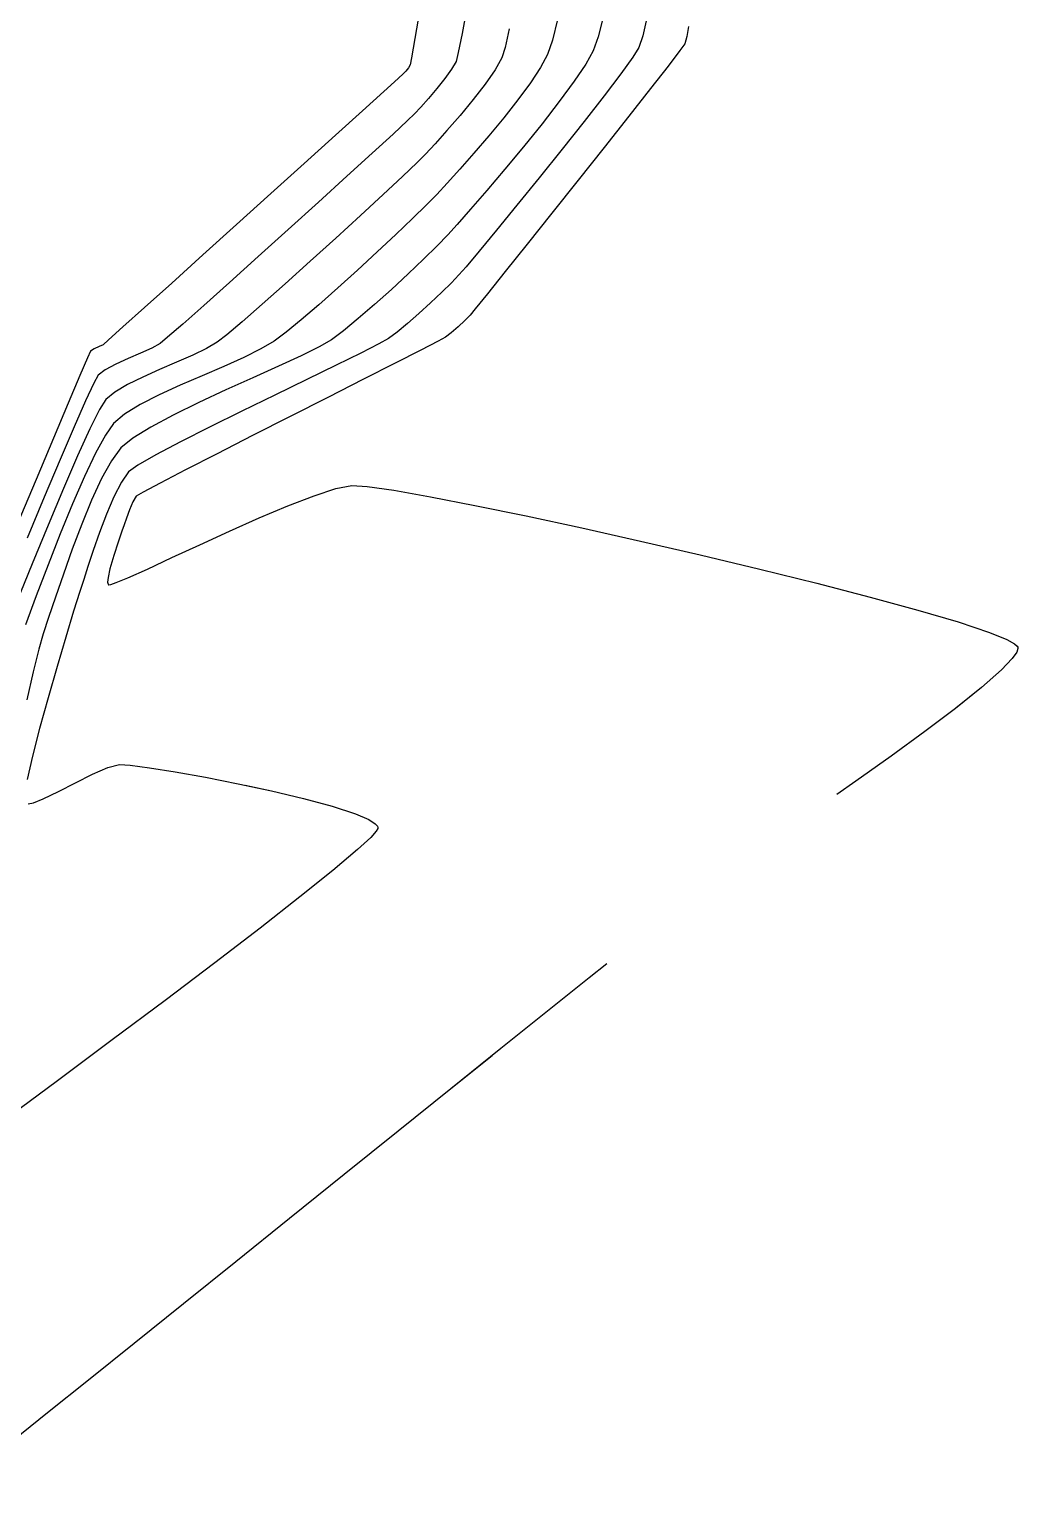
# Model space of a CAD drawing. Header units: metres. Extents: x 708868 to 711043, y 5411316 to 5413138.
# Drawn here: x 710423.6 to 710470.8, y 5412104.1 to 5412173.8 of the extents above; entities that cross this region are included whole.
import ezdxf

# ---------------------------------------------------------------- set-up
doc = ezdxf.new("R2010")
doc.units = ezdxf.units.M
for name, color, linetype in [('Rionegro 2010_Contours', 7, 'Continuous'), ('Rionegro 2014_Contours', 7, 'Continuous'), ('Rionegro 2018_Contours', 7, 'Continuous')]:
    doc.layers.add(name, color=color, linetype=linetype)

msp = doc.modelspace()

# ---------------------------------------------------------------- linework, layer by layer
at = {"layer": 'Rionegro 2010_Contours'}
for points in [[(710442.254, 5412174.707, 241), (710442.017, 5412173.313, 241), (710441.86, 5412172.397, 241), (710441.797, 5412172.056, 241), (710441.708, 5412171.92, 241), (710441.577, 5412171.761, 241), (710441.466, 5412171.638, 241), (710441.21, 5412171.404, 241), (710440.532, 5412170.789, 241), (710439.508, 5412169.862, 241), (710438.215, 5412168.692, 241), (710436.729, 5412167.348, 241), (710435.128, 5412165.901, 241), (710433.487, 5412164.419, 241), (710431.884, 5412162.972, 241), (710430.395, 5412161.629, 241), (710429.097, 5412160.459, 241), (710428.067, 5412159.532, 241), (710427.382, 5412158.917, 241), (710427.117, 5412158.684, 241), (710426.928, 5412158.589, 241), (710426.686, 5412158.482, 241), (710426.515, 5412158.374, 241), (710426.373, 5412158.058, 241), (710426.008, 5412157.204, 241), (710425.454, 5412155.896, 241), (710424.745, 5412154.213, 241), (710423.916, 5412152.239, 241), (710423, 5412150.055, 241)], [(710444.506, 5412174.863, 242), (710444.267, 5412173.55, 242), (710444.088, 5412172.641, 242), (710443.982, 5412172.222, 242), (710443.771, 5412171.854, 242), (710443.451, 5412171.407, 242), (710443.066, 5412170.926, 242), (710442.664, 5412170.454, 242), (710442.292, 5412170.035, 242), (710441.996, 5412169.713, 242), (710441.667, 5412169.397, 242), (710440.97, 5412168.75, 242), (710439.978, 5412167.84, 242), (710438.765, 5412166.732, 242), (710437.403, 5412165.493, 242), (710435.965, 5412164.19, 242), (710434.525, 5412162.89, 242), (710433.155, 5412161.657, 242), (710431.93, 5412160.56, 242), (710430.92, 5412159.664, 242), (710430.201, 5412159.036, 242), (710429.844, 5412158.742, 242), (710429.448, 5412158.52, 242), (710428.912, 5412158.276, 242), (710428.312, 5412158.016, 242), (710427.723, 5412157.749, 242), (710427.221, 5412157.481, 242), (710426.879, 5412157.22, 242), (710426.675, 5412156.848, 242), (710426.284, 5412156.003, 242), (710425.739, 5412154.763, 242), (710425.07, 5412153.204, 242), (710424.308, 5412151.403, 242), (710423.486, 5412149.438, 242)], [(710448.823, 5412174.225, 244), (710448.582, 5412173.237, 244), (710448.352, 5412172.556, 244), (710448.017, 5412171.93, 244), (710447.532, 5412171.194, 244), (710446.935, 5412170.382, 244), (710446.263, 5412169.529, 244), (710445.551, 5412168.67, 244), (710444.838, 5412167.839, 244), (710444.161, 5412167.071, 244), (710443.555, 5412166.402, 244), (710443.058, 5412165.865, 244), (710442.569, 5412165.363, 244), (710441.905, 5412164.711, 244), (710441.108, 5412163.948, 244), (710440.22, 5412163.115, 244), (710439.281, 5412162.251, 244), (710438.334, 5412161.396, 244), (710437.421, 5412160.589, 244), (710436.582, 5412159.871, 244), (710435.861, 5412159.281, 244), (710435.298, 5412158.859, 244), (710434.662, 5412158.483, 244), (710433.837, 5412158.077, 244), (710432.88, 5412157.649, 244), (710431.85, 5412157.203, 244), (710430.803, 5412156.746, 244), (710429.798, 5412156.282, 244), (710428.892, 5412155.818, 244), (710428.142, 5412155.358, 244), (710427.608, 5412154.91, 244), (710427.225, 5412154.366, 244), (710426.76, 5412153.501, 244), (710426.232, 5412152.381, 244), (710425.663, 5412151.073, 244), (710425.074, 5412149.644, 244), (710424.487, 5412148.161, 244), (710423.923, 5412146.69, 244), (710423.403, 5412145.298, 244)], [(710453.07, 5412174.154, 246), (710452.906, 5412173.436, 246), (710452.722, 5412172.889, 246), (710452.435, 5412172.422, 246), (710451.862, 5412171.627, 246), (710451.066, 5412170.58, 246), (710450.109, 5412169.354, 246), (710449.053, 5412168.024, 246), (710447.96, 5412166.664, 246), (710446.893, 5412165.349, 246), (710445.913, 5412164.152, 246), (710445.082, 5412163.148, 246), (710444.464, 5412162.411, 246), (710444.119, 5412162.016, 246), (710443.759, 5412161.647, 246), (710443.295, 5412161.192, 246), (710442.764, 5412160.691, 246), (710442.206, 5412160.18, 246), (710441.659, 5412159.699, 246), (710441.161, 5412159.285, 246), (710440.752, 5412158.976, 246), (710440.295, 5412158.719, 246), (710439.434, 5412158.282, 246), (710438.257, 5412157.705, 246), (710436.857, 5412157.024, 246), (710435.321, 5412156.279, 246), (710433.742, 5412155.508, 246), (710432.208, 5412154.749, 246), (710430.811, 5412154.041, 246), (710429.639, 5412153.421, 246), (710428.785, 5412152.928, 246), (710428.337, 5412152.6, 246), (710427.991, 5412152.109, 246), (710427.636, 5412151.415, 246), (710427.286, 5412150.591, 246), (710426.953, 5412149.711, 246), (710426.651, 5412148.848, 246), (710426.392, 5412148.077, 246), (710426.19, 5412147.47, 246), (710426.005, 5412146.897, 246), (710425.709, 5412145.943, 246), (710425.335, 5412144.71, 246), (710424.918, 5412143.299, 246), (710424.49, 5412141.812, 246), (710424.086, 5412140.35, 246), (710423.921, 5412139.715, 246)], [(710446.519, 5412173.776, 243), (710446.321, 5412172.892, 243), (710446.167, 5412172.389, 243), (710445.851, 5412171.821, 243), (710445.377, 5412171.139, 243), (710444.799, 5412170.393, 243), (710444.171, 5412169.634, 243), (710443.547, 5412168.913, 243), (710442.981, 5412168.281, 243), (710442.527, 5412167.789, 243), (710442.12, 5412167.383, 243), (710441.423, 5412166.721, 243), (710440.501, 5412165.86, 243), (710439.417, 5412164.859, 243), (710438.233, 5412163.775, 243), (710437.012, 5412162.667, 243), (710435.818, 5412161.594, 243), (710434.714, 5412160.612, 243), (710433.763, 5412159.781, 243), (710433.027, 5412159.158, 243), (710432.571, 5412158.801, 243), (710432.065, 5412158.506, 243), (710431.4, 5412158.186, 243), (710430.632, 5412157.848, 243), (710429.818, 5412157.496, 243), (710429.016, 5412157.136, 243), (710428.281, 5412156.774, 243), (710427.671, 5412156.415, 243), (710427.243, 5412156.065, 243), (710426.942, 5412155.584, 243), (710426.484, 5412154.658, 243), (710425.901, 5412153.372, 243), (710425.225, 5412151.811, 243), (710424.49, 5412150.061, 243), (710423.727, 5412148.205, 243), (710422.968, 5412146.331, 243)], [(710455.092, 5412173.896, 247), (710455.01, 5412173.413, 247), (710454.907, 5412173.056, 247), (710454.678, 5412172.734, 247), (710454.111, 5412171.995, 247), (710453.274, 5412170.922, 247), (710452.233, 5412169.6, 247), (710451.057, 5412168.111, 247), (710449.811, 5412166.541, 247), (710448.563, 5412164.973, 247), (710447.381, 5412163.49, 247), (710446.332, 5412162.177, 247), (710445.482, 5412161.117, 247), (710444.898, 5412160.394, 247), (710444.649, 5412160.091, 247), (710444.406, 5412159.847, 247), (710444.082, 5412159.542, 247), (710443.749, 5412159.247, 247), (710443.479, 5412159.035, 247), (710443.132, 5412158.848, 247), (710442.3, 5412158.42, 247), (710441.079, 5412157.798, 247), (710439.567, 5412157.03, 247), (710437.862, 5412156.165, 247), (710436.062, 5412155.251, 247), (710434.263, 5412154.337, 247), (710432.562, 5412153.47, 247), (710431.059, 5412152.7, 247), (710429.849, 5412152.073, 247), (710429.031, 5412151.639, 247), (710428.701, 5412151.445, 247), (710428.537, 5412151.179, 247), (710428.375, 5412150.791, 247), (710428.232, 5412150.388, 247), (710428.127, 5412150.074, 247), (710428.018, 5412149.768, 247), (710427.833, 5412149.239, 247), (710427.624, 5412148.604, 247), (710427.442, 5412147.977, 247), (710427.353, 5412147.56, 247), (710427.336, 5412147.335, 247), (710427.355, 5412147.241, 247), (710427.374, 5412147.214, 247), (710427.396, 5412147.208, 247), (710427.49, 5412147.223, 247), (710427.749, 5412147.313, 247), (710428.292, 5412147.539, 247), (710429.235, 5412147.964, 247), (710430.408, 5412148.507, 247), (710431.737, 5412149.123, 247), (710433.152, 5412149.771, 247), (710434.58, 5412150.406, 247), (710435.952, 5412150.985, 247), (710437.195, 5412151.465, 247), (710438.237, 5412151.804, 247), (710439.008, 5412151.956, 247), (710439.732, 5412151.911, 247), (710441.008, 5412151.725, 247), (710442.753, 5412151.416, 247), (710444.886, 5412151.001, 247), (710447.325, 5412150.498, 247), (710449.987, 5412149.925, 247), (710452.79, 5412149.3, 247), (710455.653, 5412148.639, 247), (710458.492, 5412147.962, 247), (710461.226, 5412147.285, 247), (710463.773, 5412146.626, 247), (710466.05, 5412146.003, 247), (710467.975, 5412145.434, 247), (710469.467, 5412144.935, 247), (710470.292, 5412144.6, 247), (710470.67, 5412144.392, 247), (710470.796, 5412144.275, 247), (710470.82, 5412144.224, 247), (710470.822, 5412144.159, 247), (710470.771, 5412143.997, 247), (710470.559, 5412143.682, 247), (710470.047, 5412143.14, 247), (710469.091, 5412142.295, 247), (710467.864, 5412141.313, 247)], [(710433.907, 5412137.631, 246), (710435.17, 5412137.36, 246), (710436.699, 5412136.996, 246), (710438.066, 5412136.625, 246), (710439.176, 5412136.262, 246), (710439.816, 5412135.987, 246), (710440.119, 5412135.793, 246), (710440.226, 5412135.672, 246), (710440.249, 5412135.615, 246), (710440.245, 5412135.572, 246), (710440.171, 5412135.443, 246), (710439.904, 5412135.142, 246), (710439.274, 5412134.556, 246), (710438.09, 5412133.553, 246), (710436.519, 5412132.291, 246), (710434.622, 5412130.809, 246), (710432.456, 5412129.149, 246), (710430.082, 5412127.351, 246), (710427.557, 5412125.458, 246), (710424.941, 5412123.51, 246), (710422.293, 5412121.547, 246)], [(710451.181, 5412129.103, 247), (710450.342, 5412128.43, 247), (710448.345, 5412126.828, 247), (710446.125, 5412125.046, 247), (710443.733, 5412123.125, 247), (710441.219, 5412121.105, 247), (710438.634, 5412119.027, 247), (710436.028, 5412116.933, 247), (710433.453, 5412114.862, 247), (710430.959, 5412112.857, 247), (710428.596, 5412110.957, 247), (710426.415, 5412109.203, 247), (710424.468, 5412107.636, 247), (710422.803, 5412106.298, 247), (710421.473, 5412105.228, 247), (710420.528, 5412104.468, 247), (710420.018, 5412104.058, 247)]]:
    msp.add_polyline3d(points, dxfattribs=at)
at = {"layer": 'Rionegro 2014_Contours'}
for points in [[(710442.254, 5412174.707, 241), (710442.017, 5412173.313, 241), (710441.86, 5412172.397, 241), (710441.797, 5412172.056, 241), (710441.708, 5412171.92, 241), (710441.577, 5412171.761, 241), (710441.466, 5412171.638, 241), (710441.21, 5412171.404, 241), (710440.532, 5412170.789, 241), (710439.508, 5412169.862, 241), (710438.215, 5412168.692, 241), (710436.729, 5412167.348, 241), (710435.128, 5412165.901, 241), (710433.487, 5412164.419, 241), (710431.884, 5412162.972, 241), (710430.395, 5412161.629, 241), (710429.097, 5412160.459, 241), (710428.067, 5412159.532, 241), (710427.382, 5412158.917, 241), (710427.117, 5412158.684, 241), (710426.928, 5412158.589, 241), (710426.686, 5412158.482, 241), (710426.515, 5412158.374, 241), (710426.373, 5412158.058, 241), (710426.008, 5412157.204, 241), (710425.454, 5412155.896, 241), (710424.745, 5412154.213, 241), (710423.916, 5412152.239, 241), (710423, 5412150.055, 241)], [(710444.506, 5412174.863, 242), (710444.267, 5412173.55, 242), (710444.088, 5412172.641, 242), (710443.982, 5412172.222, 242), (710443.771, 5412171.854, 242), (710443.451, 5412171.407, 242), (710443.066, 5412170.926, 242), (710442.664, 5412170.454, 242), (710442.292, 5412170.035, 242), (710441.996, 5412169.713, 242), (710441.667, 5412169.397, 242), (710440.97, 5412168.75, 242), (710439.978, 5412167.84, 242), (710438.765, 5412166.732, 242), (710437.403, 5412165.493, 242), (710435.965, 5412164.19, 242), (710434.525, 5412162.89, 242), (710433.155, 5412161.657, 242), (710431.93, 5412160.56, 242), (710430.92, 5412159.664, 242), (710430.201, 5412159.036, 242), (710429.844, 5412158.742, 242), (710429.448, 5412158.52, 242), (710428.912, 5412158.276, 242), (710428.312, 5412158.016, 242), (710427.723, 5412157.749, 242), (710427.221, 5412157.481, 242), (710426.879, 5412157.22, 242), (710426.675, 5412156.848, 242), (710426.284, 5412156.003, 242), (710425.739, 5412154.763, 242), (710425.07, 5412153.204, 242), (710424.308, 5412151.403, 242), (710423.486, 5412149.438, 242)], [(710448.823, 5412174.225, 244), (710448.582, 5412173.237, 244), (710448.352, 5412172.556, 244), (710448.017, 5412171.93, 244), (710447.532, 5412171.194, 244), (710446.935, 5412170.382, 244), (710446.263, 5412169.529, 244), (710445.551, 5412168.67, 244), (710444.838, 5412167.839, 244), (710444.161, 5412167.071, 244), (710443.555, 5412166.402, 244), (710443.058, 5412165.865, 244), (710442.569, 5412165.363, 244), (710441.905, 5412164.711, 244), (710441.108, 5412163.948, 244), (710440.22, 5412163.115, 244), (710439.281, 5412162.251, 244), (710438.334, 5412161.396, 244), (710437.421, 5412160.589, 244), (710436.582, 5412159.871, 244), (710435.861, 5412159.281, 244), (710435.298, 5412158.859, 244), (710434.662, 5412158.483, 244), (710433.837, 5412158.077, 244), (710432.88, 5412157.649, 244), (710431.85, 5412157.203, 244), (710430.803, 5412156.746, 244), (710429.798, 5412156.282, 244), (710428.892, 5412155.818, 244), (710428.142, 5412155.358, 244), (710427.608, 5412154.91, 244), (710427.225, 5412154.366, 244), (710426.76, 5412153.501, 244), (710426.232, 5412152.381, 244), (710425.663, 5412151.073, 244), (710425.074, 5412149.644, 244), (710424.487, 5412148.161, 244), (710423.923, 5412146.69, 244), (710423.403, 5412145.298, 244)], [(710451, 5412174.27, 245), (710450.779, 5412173.402, 245), (710450.537, 5412172.722, 245), (710450.189, 5412172.095, 245), (710449.632, 5412171.27, 245), (710448.916, 5412170.302, 245), (710448.09, 5412169.243, 245), (710447.204, 5412168.145, 245), (710446.306, 5412167.063, 245), (710445.446, 5412166.048, 245), (710444.674, 5412165.154, 245), (710444.038, 5412164.434, 245), (710443.588, 5412163.94, 245), (710443.079, 5412163.415, 245), (710442.432, 5412162.777, 245), (710441.688, 5412162.067, 245), (710440.891, 5412161.327, 245), (710440.083, 5412160.6, 245), (710439.307, 5412159.928, 245), (710438.607, 5412159.353, 245), (710438.025, 5412158.918, 245), (710437.449, 5412158.584, 245), (710436.585, 5412158.158, 245), (710435.504, 5412157.659, 245), (710434.28, 5412157.106, 245), (710432.984, 5412156.52, 245), (710431.69, 5412155.919, 245), (710430.469, 5412155.322, 245), (710429.394, 5412154.75, 245), (710428.538, 5412154.221, 245), (710427.972, 5412153.755, 245), (710427.519, 5412153.139, 245), (710427.047, 5412152.283, 245), (710426.569, 5412151.251, 245), (710426.097, 5412150.105, 245), (710425.642, 5412148.908, 245), (710425.219, 5412147.723, 245), (710424.838, 5412146.613, 245), (710424.512, 5412145.64, 245), (710424.254, 5412144.867, 245), (710424.044, 5412144.135, 245), (710423.783, 5412143.056, 245), (710423.477, 5412141.706, 245)], [(710453.07, 5412174.154, 246), (710452.906, 5412173.436, 246), (710452.722, 5412172.889, 246), (710452.435, 5412172.422, 246), (710451.862, 5412171.627, 246), (710451.066, 5412170.58, 246), (710450.109, 5412169.354, 246), (710449.053, 5412168.024, 246), (710447.96, 5412166.664, 246), (710446.893, 5412165.349, 246), (710445.913, 5412164.152, 246), (710445.082, 5412163.148, 246), (710444.464, 5412162.411, 246), (710444.119, 5412162.016, 246), (710443.759, 5412161.647, 246), (710443.295, 5412161.192, 246), (710442.764, 5412160.691, 246), (710442.206, 5412160.18, 246), (710441.659, 5412159.699, 246), (710441.161, 5412159.285, 246), (710440.752, 5412158.976, 246), (710440.295, 5412158.719, 246), (710439.434, 5412158.282, 246), (710438.257, 5412157.705, 246), (710436.857, 5412157.024, 246), (710435.321, 5412156.279, 246), (710433.742, 5412155.508, 246), (710432.208, 5412154.749, 246), (710430.811, 5412154.041, 246), (710429.639, 5412153.421, 246), (710428.785, 5412152.928, 246), (710428.337, 5412152.6, 246), (710427.991, 5412152.109, 246), (710427.636, 5412151.415, 246), (710427.286, 5412150.591, 246), (710426.953, 5412149.711, 246), (710426.651, 5412148.848, 246), (710426.392, 5412148.077, 246), (710426.19, 5412147.47, 246), (710426.005, 5412146.897, 246), (710425.709, 5412145.943, 246), (710425.335, 5412144.71, 246), (710424.918, 5412143.299, 246), (710424.49, 5412141.812, 246), (710424.086, 5412140.35, 246), (710423.739, 5412139.014, 246), (710423.483, 5412137.906, 246)], [(710446.519, 5412173.776, 243), (710446.321, 5412172.892, 243), (710446.167, 5412172.389, 243), (710445.851, 5412171.821, 243), (710445.377, 5412171.139, 243), (710444.799, 5412170.393, 243), (710444.171, 5412169.634, 243), (710443.547, 5412168.913, 243), (710442.981, 5412168.281, 243), (710442.527, 5412167.789, 243), (710442.12, 5412167.383, 243), (710441.423, 5412166.721, 243), (710440.501, 5412165.86, 243), (710439.417, 5412164.859, 243), (710438.233, 5412163.775, 243), (710437.012, 5412162.667, 243), (710435.818, 5412161.594, 243), (710434.714, 5412160.612, 243), (710433.763, 5412159.781, 243), (710433.027, 5412159.158, 243), (710432.571, 5412158.801, 243), (710432.065, 5412158.506, 243), (710431.4, 5412158.186, 243), (710430.632, 5412157.848, 243), (710429.818, 5412157.496, 243), (710429.016, 5412157.136, 243), (710428.281, 5412156.774, 243), (710427.671, 5412156.415, 243), (710427.243, 5412156.065, 243), (710426.942, 5412155.584, 243), (710426.484, 5412154.658, 243), (710425.901, 5412153.372, 243), (710425.225, 5412151.811, 243), (710424.49, 5412150.061, 243), (710423.727, 5412148.205, 243), (710422.968, 5412146.331, 243)], [(710455.092, 5412173.896, 247), (710455.01, 5412173.413, 247), (710454.907, 5412173.056, 247), (710454.678, 5412172.734, 247), (710454.111, 5412171.995, 247), (710453.274, 5412170.922, 247), (710452.233, 5412169.6, 247), (710451.057, 5412168.111, 247), (710449.811, 5412166.541, 247), (710448.563, 5412164.973, 247), (710447.381, 5412163.49, 247), (710446.332, 5412162.177, 247), (710445.482, 5412161.117, 247), (710444.898, 5412160.394, 247), (710444.649, 5412160.091, 247), (710444.406, 5412159.847, 247), (710444.082, 5412159.542, 247), (710443.749, 5412159.247, 247), (710443.479, 5412159.035, 247), (710443.132, 5412158.848, 247), (710442.3, 5412158.42, 247), (710441.079, 5412157.798, 247), (710439.567, 5412157.03, 247), (710437.862, 5412156.165, 247), (710436.062, 5412155.251, 247), (710434.263, 5412154.337, 247), (710432.562, 5412153.47, 247), (710431.059, 5412152.7, 247), (710429.849, 5412152.073, 247), (710429.031, 5412151.639, 247), (710428.701, 5412151.445, 247), (710428.537, 5412151.179, 247), (710428.375, 5412150.791, 247), (710428.232, 5412150.388, 247), (710428.127, 5412150.074, 247), (710428.018, 5412149.768, 247), (710427.833, 5412149.239, 247), (710427.624, 5412148.604, 247), (710427.442, 5412147.977, 247), (710427.353, 5412147.56, 247), (710427.336, 5412147.335, 247), (710427.355, 5412147.241, 247), (710427.374, 5412147.214, 247), (710427.396, 5412147.208, 247), (710427.49, 5412147.223, 247), (710427.749, 5412147.313, 247), (710428.292, 5412147.539, 247), (710429.235, 5412147.964, 247), (710430.408, 5412148.507, 247), (710431.737, 5412149.123, 247), (710433.152, 5412149.771, 247), (710434.58, 5412150.406, 247), (710435.952, 5412150.985, 247), (710437.195, 5412151.465, 247), (710438.237, 5412151.804, 247), (710439.008, 5412151.956, 247), (710439.732, 5412151.911, 247), (710441.008, 5412151.725, 247), (710442.753, 5412151.416, 247), (710444.886, 5412151.001, 247), (710447.325, 5412150.498, 247), (710449.987, 5412149.925, 247), (710452.79, 5412149.3, 247), (710455.653, 5412148.639, 247), (710458.492, 5412147.962, 247), (710461.226, 5412147.285, 247), (710463.773, 5412146.626, 247), (710466.05, 5412146.003, 247), (710467.975, 5412145.434, 247), (710469.467, 5412144.935, 247), (710470.292, 5412144.6, 247), (710470.67, 5412144.392, 247), (710470.796, 5412144.275, 247), (710470.82, 5412144.224, 247), (710470.822, 5412144.159, 247), (710470.771, 5412143.997, 247), (710470.559, 5412143.682, 247), (710470.047, 5412143.14, 247), (710469.091, 5412142.295, 247), (710467.847, 5412141.3, 247), (710466.384, 5412140.196, 247), (710464.772, 5412139.022, 247), (710463.078, 5412137.819, 247), (710462.181, 5412137.192, 247)], [(710423.531, 5412136.74, 246), (710423.789, 5412136.795, 246), (710424.26, 5412136.98, 246), (710424.992, 5412137.335, 246), (710425.805, 5412137.754, 246), (710426.616, 5412138.16, 246), (710427.34, 5412138.474, 246), (710427.894, 5412138.618, 246), (710428.408, 5412138.589, 246), (710429.328, 5412138.468, 246), (710430.559, 5412138.271, 246), (710432.006, 5412138.012, 246), (710433.575, 5412137.703, 246), (710435.17, 5412137.36, 246), (710436.699, 5412136.996, 246), (710438.066, 5412136.625, 246), (710439.176, 5412136.262, 246), (710439.816, 5412135.987, 246), (710440.119, 5412135.793, 246), (710440.226, 5412135.672, 246), (710440.249, 5412135.615, 246), (710440.245, 5412135.572, 246), (710440.171, 5412135.443, 246), (710439.904, 5412135.142, 246), (710439.274, 5412134.556, 246), (710438.09, 5412133.553, 246), (710436.519, 5412132.291, 246), (710434.622, 5412130.809, 246), (710432.456, 5412129.149, 246), (710430.082, 5412127.351, 246), (710427.557, 5412125.458, 246), (710424.941, 5412123.51, 246), (710422.293, 5412121.547, 246)], [(710445.704, 5412124.708, 247), (710443.733, 5412123.125, 247), (710441.219, 5412121.105, 247), (710438.634, 5412119.027, 247), (710436.028, 5412116.933, 247), (710433.453, 5412114.862, 247), (710430.959, 5412112.857, 247), (710428.596, 5412110.957, 247), (710426.415, 5412109.203, 247), (710424.468, 5412107.636, 247), (710422.803, 5412106.298, 247), (710421.473, 5412105.228, 247), (710420.528, 5412104.468, 247), (710420.018, 5412104.058, 247)]]:
    msp.add_polyline3d(points, dxfattribs=at)
at = {"layer": 'Rionegro 2018_Contours'}
for points in [[(710442.254, 5412174.707, 241), (710442.017, 5412173.313, 241), (710441.86, 5412172.397, 241), (710441.797, 5412172.056, 241), (710441.708, 5412171.92, 241), (710441.577, 5412171.761, 241), (710441.466, 5412171.638, 241), (710441.21, 5412171.404, 241), (710440.532, 5412170.789, 241), (710439.508, 5412169.862, 241), (710438.215, 5412168.692, 241), (710436.729, 5412167.348, 241), (710435.128, 5412165.901, 241), (710433.487, 5412164.419, 241), (710431.884, 5412162.972, 241), (710430.395, 5412161.629, 241), (710429.097, 5412160.459, 241), (710428.067, 5412159.532, 241), (710427.382, 5412158.917, 241), (710427.117, 5412158.684, 241), (710426.928, 5412158.589, 241), (710426.686, 5412158.482, 241), (710426.515, 5412158.374, 241), (710426.373, 5412158.058, 241), (710426.008, 5412157.204, 241), (710425.454, 5412155.896, 241), (710424.745, 5412154.213, 241), (710423.916, 5412152.239, 241), (710423, 5412150.055, 241)], [(710444.506, 5412174.863, 242), (710444.267, 5412173.55, 242), (710444.088, 5412172.641, 242), (710443.982, 5412172.222, 242), (710443.771, 5412171.854, 242), (710443.451, 5412171.407, 242), (710443.066, 5412170.926, 242), (710442.664, 5412170.454, 242), (710442.292, 5412170.035, 242), (710441.996, 5412169.713, 242), (710441.667, 5412169.397, 242), (710440.97, 5412168.75, 242), (710439.978, 5412167.84, 242), (710438.765, 5412166.732, 242), (710437.403, 5412165.493, 242), (710435.965, 5412164.19, 242), (710434.525, 5412162.89, 242), (710433.155, 5412161.657, 242), (710431.93, 5412160.56, 242), (710430.92, 5412159.664, 242), (710430.201, 5412159.036, 242), (710429.844, 5412158.742, 242), (710429.448, 5412158.52, 242), (710428.912, 5412158.276, 242), (710428.312, 5412158.016, 242), (710427.723, 5412157.749, 242), (710427.221, 5412157.481, 242), (710426.879, 5412157.22, 242), (710426.675, 5412156.848, 242), (710426.284, 5412156.003, 242), (710425.739, 5412154.763, 242), (710425.07, 5412153.204, 242), (710424.308, 5412151.403, 242), (710423.486, 5412149.438, 242)], [(710448.823, 5412174.225, 244), (710448.582, 5412173.237, 244), (710448.352, 5412172.556, 244), (710448.017, 5412171.93, 244), (710447.532, 5412171.194, 244), (710446.935, 5412170.382, 244), (710446.263, 5412169.529, 244), (710445.551, 5412168.67, 244), (710444.838, 5412167.839, 244), (710444.161, 5412167.071, 244), (710443.555, 5412166.402, 244), (710443.058, 5412165.865, 244), (710442.569, 5412165.363, 244), (710441.905, 5412164.711, 244), (710441.108, 5412163.948, 244), (710440.22, 5412163.115, 244), (710439.281, 5412162.251, 244), (710438.334, 5412161.396, 244), (710437.421, 5412160.589, 244), (710436.582, 5412159.871, 244), (710435.861, 5412159.281, 244), (710435.298, 5412158.859, 244), (710434.662, 5412158.483, 244), (710433.837, 5412158.077, 244), (710432.88, 5412157.649, 244), (710431.85, 5412157.203, 244), (710430.803, 5412156.746, 244), (710429.798, 5412156.282, 244), (710428.892, 5412155.818, 244), (710428.142, 5412155.358, 244), (710427.608, 5412154.91, 244), (710427.225, 5412154.366, 244), (710426.76, 5412153.501, 244), (710426.232, 5412152.381, 244), (710425.663, 5412151.073, 244), (710425.074, 5412149.644, 244), (710424.487, 5412148.161, 244), (710423.923, 5412146.69, 244), (710423.403, 5412145.298, 244)], [(710451, 5412174.27, 245), (710450.779, 5412173.402, 245), (710450.537, 5412172.722, 245), (710450.189, 5412172.095, 245), (710449.632, 5412171.27, 245), (710448.916, 5412170.302, 245), (710448.09, 5412169.243, 245), (710447.204, 5412168.145, 245), (710446.306, 5412167.063, 245), (710445.446, 5412166.048, 245), (710444.674, 5412165.154, 245), (710444.038, 5412164.434, 245), (710443.588, 5412163.94, 245), (710443.079, 5412163.415, 245), (710442.432, 5412162.777, 245), (710441.688, 5412162.067, 245), (710440.891, 5412161.327, 245), (710440.083, 5412160.6, 245), (710439.307, 5412159.928, 245), (710438.607, 5412159.353, 245), (710438.025, 5412158.918, 245), (710437.449, 5412158.584, 245), (710436.585, 5412158.158, 245), (710435.504, 5412157.659, 245), (710434.28, 5412157.106, 245), (710432.984, 5412156.52, 245), (710431.69, 5412155.919, 245), (710430.469, 5412155.322, 245), (710429.394, 5412154.75, 245), (710428.538, 5412154.221, 245), (710427.972, 5412153.755, 245), (710427.519, 5412153.139, 245), (710427.047, 5412152.283, 245), (710426.569, 5412151.251, 245), (710426.097, 5412150.105, 245), (710425.642, 5412148.908, 245), (710425.219, 5412147.723, 245), (710424.838, 5412146.613, 245), (710424.512, 5412145.64, 245), (710424.254, 5412144.867, 245), (710424.044, 5412144.135, 245), (710423.783, 5412143.056, 245), (710423.477, 5412141.706, 245)], [(710453.07, 5412174.154, 246), (710452.906, 5412173.436, 246), (710452.722, 5412172.889, 246), (710452.435, 5412172.422, 246), (710451.862, 5412171.627, 246), (710451.066, 5412170.58, 246), (710450.109, 5412169.354, 246), (710449.053, 5412168.024, 246), (710447.96, 5412166.664, 246), (710446.893, 5412165.349, 246), (710445.913, 5412164.152, 246), (710445.082, 5412163.148, 246), (710444.464, 5412162.411, 246), (710444.119, 5412162.016, 246), (710443.759, 5412161.647, 246), (710443.295, 5412161.192, 246), (710442.764, 5412160.691, 246), (710442.206, 5412160.18, 246), (710441.659, 5412159.699, 246), (710441.161, 5412159.285, 246), (710440.752, 5412158.976, 246), (710440.295, 5412158.719, 246), (710439.434, 5412158.282, 246), (710438.257, 5412157.705, 246), (710436.857, 5412157.024, 246), (710435.321, 5412156.279, 246), (710433.742, 5412155.508, 246), (710432.208, 5412154.749, 246), (710430.811, 5412154.041, 246), (710429.639, 5412153.421, 246), (710428.785, 5412152.928, 246), (710428.337, 5412152.6, 246), (710427.991, 5412152.109, 246), (710427.636, 5412151.415, 246), (710427.286, 5412150.591, 246), (710426.953, 5412149.711, 246), (710426.651, 5412148.848, 246), (710426.392, 5412148.077, 246), (710426.19, 5412147.47, 246), (710426.005, 5412146.897, 246), (710425.709, 5412145.943, 246), (710425.335, 5412144.71, 246), (710424.918, 5412143.299, 246), (710424.49, 5412141.812, 246), (710424.086, 5412140.35, 246), (710423.739, 5412139.014, 246), (710423.483, 5412137.906, 246)], [(710446.519, 5412173.776, 243), (710446.321, 5412172.892, 243), (710446.167, 5412172.389, 243), (710445.851, 5412171.821, 243), (710445.377, 5412171.139, 243), (710444.799, 5412170.393, 243), (710444.171, 5412169.634, 243), (710443.547, 5412168.913, 243), (710442.981, 5412168.281, 243), (710442.527, 5412167.789, 243), (710442.12, 5412167.383, 243), (710441.423, 5412166.721, 243), (710440.501, 5412165.86, 243), (710439.417, 5412164.859, 243), (710438.233, 5412163.775, 243), (710437.012, 5412162.667, 243), (710435.818, 5412161.594, 243), (710434.714, 5412160.612, 243), (710433.763, 5412159.781, 243), (710433.027, 5412159.158, 243), (710432.571, 5412158.801, 243), (710432.065, 5412158.506, 243), (710431.4, 5412158.186, 243), (710430.632, 5412157.848, 243), (710429.818, 5412157.496, 243), (710429.016, 5412157.136, 243), (710428.281, 5412156.774, 243), (710427.671, 5412156.415, 243), (710427.243, 5412156.065, 243), (710426.942, 5412155.584, 243), (710426.484, 5412154.658, 243), (710425.901, 5412153.372, 243), (710425.225, 5412151.811, 243), (710424.49, 5412150.061, 243), (710423.727, 5412148.205, 243), (710422.968, 5412146.331, 243)], [(710455.092, 5412173.896, 247), (710455.01, 5412173.413, 247), (710454.907, 5412173.056, 247), (710454.678, 5412172.734, 247), (710454.111, 5412171.995, 247), (710453.274, 5412170.922, 247), (710452.233, 5412169.6, 247), (710451.057, 5412168.111, 247), (710449.811, 5412166.541, 247), (710448.563, 5412164.973, 247), (710447.381, 5412163.49, 247), (710446.332, 5412162.177, 247), (710445.482, 5412161.117, 247), (710444.898, 5412160.394, 247), (710444.649, 5412160.091, 247), (710444.406, 5412159.847, 247), (710444.082, 5412159.542, 247), (710443.749, 5412159.247, 247), (710443.479, 5412159.035, 247), (710443.132, 5412158.848, 247), (710442.3, 5412158.42, 247), (710441.079, 5412157.798, 247), (710439.567, 5412157.03, 247), (710437.862, 5412156.165, 247), (710436.062, 5412155.251, 247), (710434.263, 5412154.337, 247), (710432.562, 5412153.47, 247), (710431.059, 5412152.7, 247), (710429.849, 5412152.073, 247), (710429.031, 5412151.639, 247), (710428.701, 5412151.445, 247), (710428.537, 5412151.179, 247), (710428.375, 5412150.791, 247), (710428.232, 5412150.388, 247), (710428.127, 5412150.074, 247), (710428.018, 5412149.768, 247), (710427.833, 5412149.239, 247), (710427.624, 5412148.604, 247), (710427.442, 5412147.977, 247), (710427.353, 5412147.56, 247), (710427.336, 5412147.335, 247), (710427.355, 5412147.241, 247), (710427.374, 5412147.214, 247), (710427.396, 5412147.208, 247), (710427.49, 5412147.223, 247), (710427.749, 5412147.313, 247), (710428.292, 5412147.539, 247), (710429.235, 5412147.964, 247), (710430.408, 5412148.507, 247), (710431.737, 5412149.123, 247), (710433.152, 5412149.771, 247), (710434.58, 5412150.406, 247), (710435.952, 5412150.985, 247), (710437.195, 5412151.465, 247), (710438.237, 5412151.804, 247), (710439.008, 5412151.956, 247), (710439.732, 5412151.911, 247), (710441.008, 5412151.725, 247), (710442.753, 5412151.416, 247), (710444.886, 5412151.001, 247), (710447.325, 5412150.498, 247), (710449.987, 5412149.925, 247), (710452.79, 5412149.3, 247), (710455.653, 5412148.639, 247), (710458.492, 5412147.962, 247), (710461.226, 5412147.285, 247), (710463.773, 5412146.626, 247), (710466.05, 5412146.003, 247), (710467.975, 5412145.434, 247), (710469.467, 5412144.935, 247), (710470.292, 5412144.6, 247), (710470.67, 5412144.392, 247), (710470.796, 5412144.275, 247), (710470.82, 5412144.224, 247), (710470.822, 5412144.159, 247), (710470.771, 5412143.997, 247), (710470.559, 5412143.682, 247), (710470.047, 5412143.14, 247), (710469.091, 5412142.295, 247), (710467.847, 5412141.3, 247), (710466.384, 5412140.196, 247), (710464.772, 5412139.022, 247), (710463.078, 5412137.819, 247), (710462.181, 5412137.192, 247)], [(710423.531, 5412136.74, 246), (710423.789, 5412136.795, 246), (710424.26, 5412136.98, 246), (710424.992, 5412137.335, 246), (710425.805, 5412137.754, 246), (710426.616, 5412138.16, 246), (710427.34, 5412138.474, 246), (710427.894, 5412138.618, 246), (710428.408, 5412138.589, 246), (710429.328, 5412138.468, 246), (710430.559, 5412138.271, 246), (710432.006, 5412138.012, 246), (710433.575, 5412137.703, 246), (710435.17, 5412137.36, 246), (710436.699, 5412136.996, 246), (710438.066, 5412136.625, 246), (710439.176, 5412136.262, 246), (710439.816, 5412135.987, 246), (710440.119, 5412135.793, 246), (710440.226, 5412135.672, 246), (710440.249, 5412135.615, 246), (710440.245, 5412135.572, 246), (710440.171, 5412135.443, 246), (710439.904, 5412135.142, 246), (710439.274, 5412134.556, 246), (710438.09, 5412133.553, 246), (710436.519, 5412132.291, 246), (710434.622, 5412130.809, 246), (710432.456, 5412129.149, 246), (710430.082, 5412127.351, 246), (710427.557, 5412125.458, 246), (710424.941, 5412123.51, 246), (710422.293, 5412121.547, 246)], [(710445.704, 5412124.708, 247), (710443.733, 5412123.125, 247), (710441.219, 5412121.105, 247), (710438.634, 5412119.027, 247), (710436.028, 5412116.933, 247), (710433.453, 5412114.862, 247), (710430.959, 5412112.857, 247), (710428.596, 5412110.957, 247), (710426.415, 5412109.203, 247), (710424.468, 5412107.636, 247), (710422.803, 5412106.298, 247), (710421.473, 5412105.228, 247), (710420.528, 5412104.468, 247), (710420.018, 5412104.058, 247)]]:
    msp.add_polyline3d(points, dxfattribs=at)

doc.saveas('drawing.dxf')
